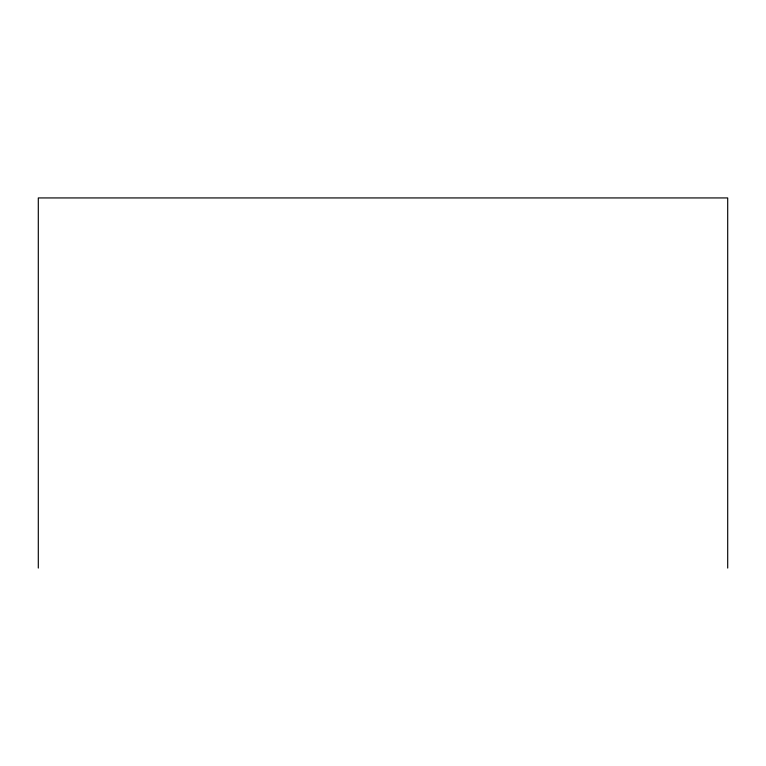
<?xml version="1.0" encoding="UTF-8"?>
<svg xmlns="http://www.w3.org/2000/svg" width="766" height="766" viewBox="0 0 766 766"><rect width="100%" height="100%" fill="white"/><g stroke="black" fill="none" stroke-linecap="round" stroke-linejoin="round"><path stroke-width="1.15" d="M727.7 568.066L727.7 197.934L38.3 197.934L38.3 568.066"/></g></svg>
